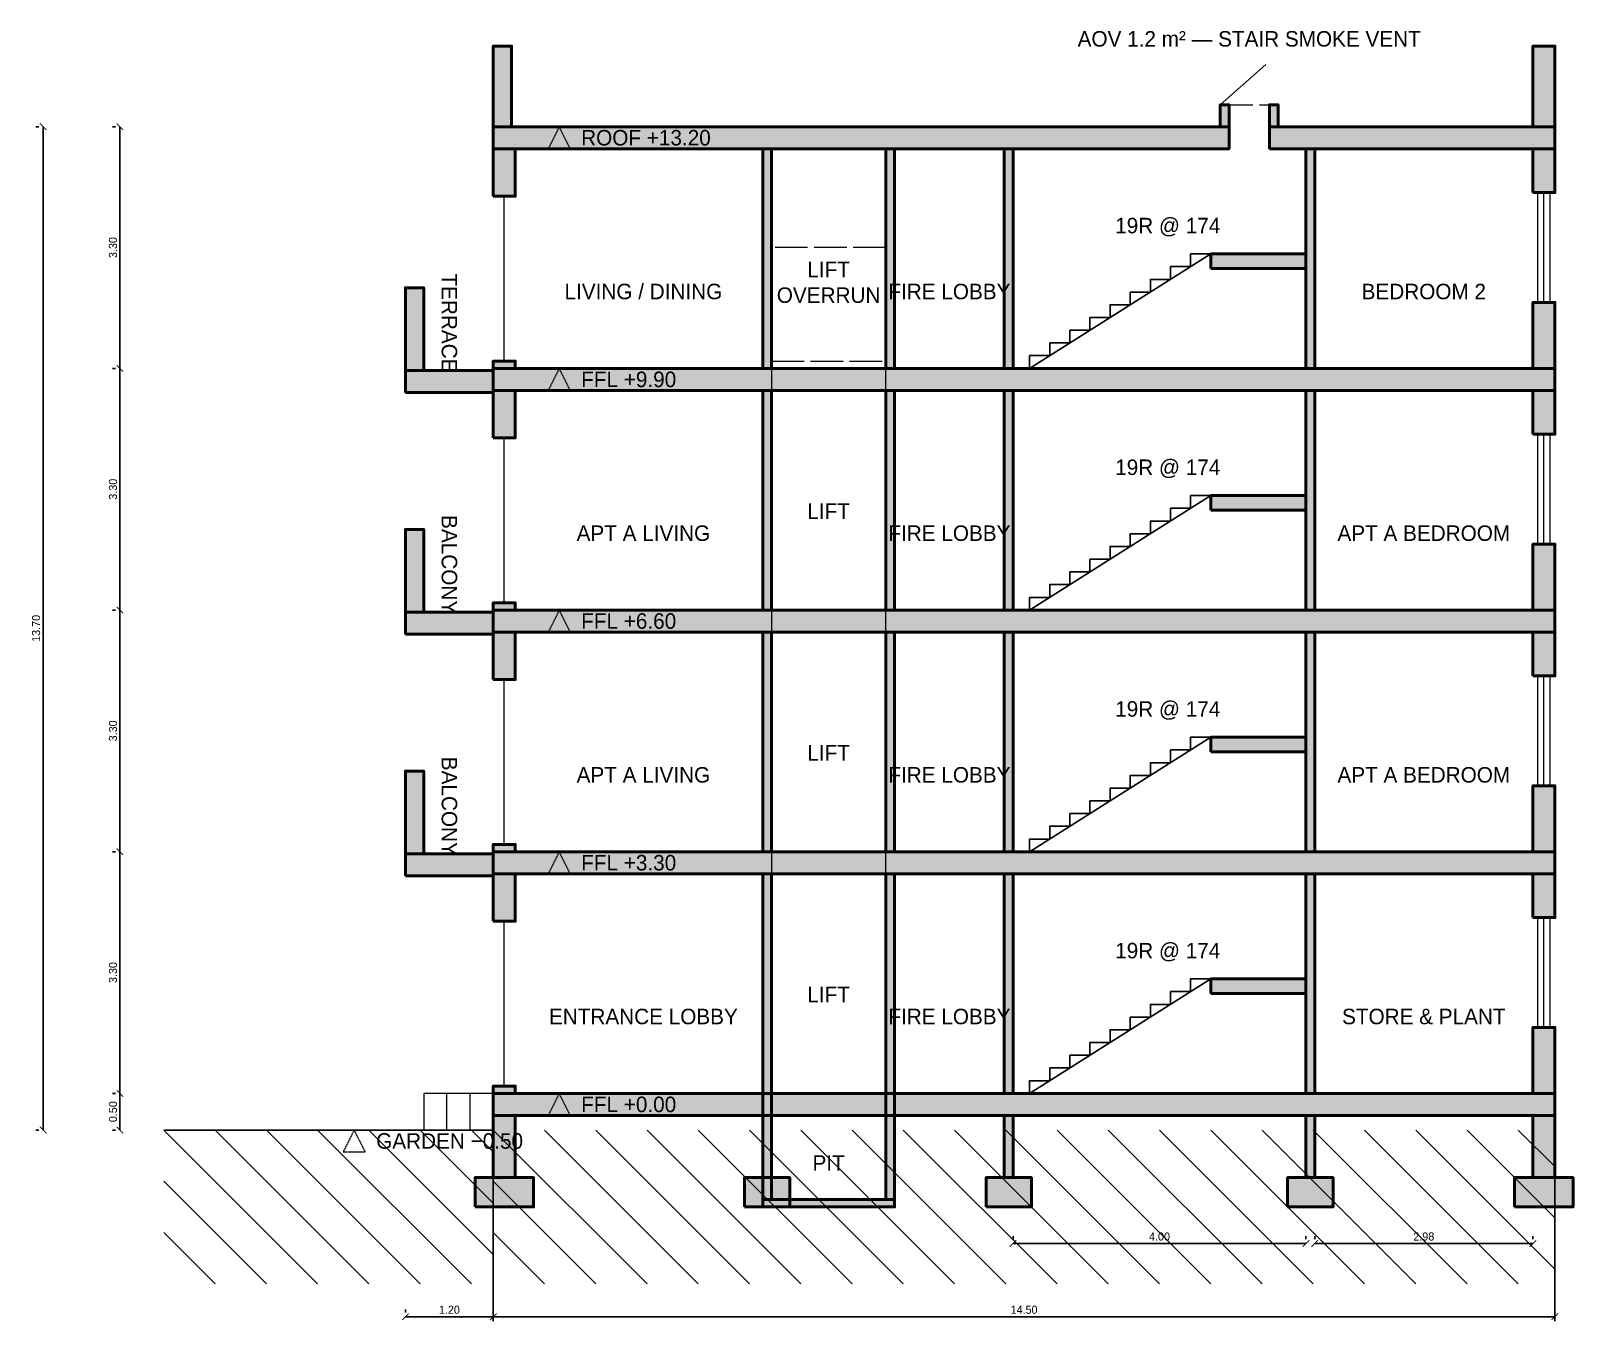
# Model space of a CAD drawing. Header units: millimetres. Extents: x -2817 to 18250, y -3110 to 14509.
import ezdxf
from ezdxf.enums import TextEntityAlignment as Align

# ---------------------------------------------------------------- set-up
doc = ezdxf.new("R2010")
doc.units = ezdxf.units.MM
doc.header["$LTSCALE"] = 20
doc.linetypes.add('DASHED', pattern=[1.524, 1.27, -0.254])
for name, color, linetype, lineweight in [('A-ANNO-DIMS', 5, 'CONTINUOUS', 13), ('A-ANNO-PATT', 8, 'CONTINUOUS', 9), ('A-ANNO-SYMB', 5, 'DASHED', 13), ('A-ANNO-TEXT', 7, 'CONTINUOUS', 13), ('A-FLOR', 7, 'CONTINUOUS', 25), ('A-FLOR-STRS', 2, 'CONTINUOUS', 18), ('A-FURN', 6, 'CONTINUOUS', 13), ('A-GLAZ', 4, 'CONTINUOUS', 18), ('A-WALL', 7, 'CONTINUOUS', 50), ('A-WALL-PATT', 7, 'CONTINUOUS', 9)]:
    doc.layers.add(name, color=color, linetype=linetype, lineweight=lineweight)
doc.dimstyles.new('ARCH', dxfattribs={"dimtxt": 2.2, "dimasz": 1.8, "dimexe": 1.2, "dimexo": 2, "dimgap": 0.8, "dimtad": 1, "dimlfac": 0.001, "dimblk": 'ARCHTICK', "dimcen": 2.5, "dimazin": 3, "dimtfac": 1, "dimtmove": 0, "dimatfit": 3})

# ---------------------------------------------------------------- blocks, each defined once
blk = doc.blocks.new('_ARCHTICK')
at = {"color": 0, "linetype": 'BYBLOCK', "const_width": 0.15}
blk.add_lwpolyline([(-0.5, -0.5), (0.5, 0.5)], dxfattribs=at)

msp = doc.modelspace()

# ---------------------------------------------------------------- hatches: boundary and pattern name
at = {"layer": 'A-WALL-PATT'}
for points in [[(3500, 13200), (3750, 13200), (3750, 14300), (3500, 14300)], [(17700, 13200), (18000, 13200), (18000, 14300), (17700, 14300)], [(13430, 13200), (13550, 13200), (13550, 13500), (13430, 13500)], [(14100, 13200), (14220, 13200), (14220, 13500), (14100, 13500)], [(3500, 12900), (13550, 12900), (13550, 13200), (3500, 13200)], [(14100, 12900), (18000, 12900), (18000, 13200), (14100, 13200)], [(3500, 12250), (3800, 12250), (3800, 12900), (3500, 12900)], [(7180, 9900), (7300, 9900), (7300, 12900), (7180, 12900)], [(8860, 9900), (8980, 9900), (8980, 12900), (8860, 12900)], [(10480, 9900), (10600, 9900), (10600, 12900), (10480, 12900)], [(14600, 9900), (14720, 9900), (14720, 12900), (14600, 12900)], [(17700, 12300), (18000, 12300), (18000, 12900), (17700, 12900)], [(13300, 11263.158), (14600, 11263.158), (14600, 11463.158), (13300, 11463.158)], [(2300, 9870), (2550, 9870), (2550, 11000), (2300, 11000)], [(17700, 9900), (18000, 9900), (18000, 10800), (17700, 10800)], [(3500, 9900), (3800, 9900), (3800, 10000), (3500, 10000)], [(2300, 9570), (3500, 9570), (3500, 9870), (2300, 9870)], [(3500, 9600), (18000, 9600), (18000, 9900), (3500, 9900)], [(3500, 8950), (3800, 8950), (3800, 9600), (3500, 9600)], [(7180, 6600), (7300, 6600), (7300, 9600), (7180, 9600)], [(8860, 6600), (8980, 6600), (8980, 9600), (8860, 9600)], [(10480, 6600), (10600, 6600), (10600, 9600), (10480, 9600)], [(14600, 6600), (14720, 6600), (14720, 9600), (14600, 9600)], [(17700, 9000), (18000, 9000), (18000, 9600), (17700, 9600)], [(13300, 7963.158), (14600, 7963.158), (14600, 8163.158), (13300, 8163.158)], [(2300, 6570), (2550, 6570), (2550, 7700), (2300, 7700)], [(17700, 6600), (18000, 6600), (18000, 7500), (17700, 7500)], [(2300, 6270), (3500, 6270), (3500, 6570), (2300, 6570)], [(3500, 6600), (3800, 6600), (3800, 6700), (3500, 6700)], [(3500, 6300), (18000, 6300), (18000, 6600), (3500, 6600)], [(3500, 5650), (3800, 5650), (3800, 6300), (3500, 6300)], [(7180, 3300), (7300, 3300), (7300, 6300), (7180, 6300)], [(8860, 3300), (8980, 3300), (8980, 6300), (8860, 6300)], [(10480, 3300), (10600, 3300), (10600, 6300), (10480, 6300)], [(14600, 3300), (14720, 3300), (14720, 6300), (14600, 6300)], [(17700, 5700), (18000, 5700), (18000, 6300), (17700, 6300)], [(13300, 4663.158), (14600, 4663.158), (14600, 4863.158), (13300, 4863.158)], [(2300, 3270), (2550, 3270), (2550, 4400), (2300, 4400)], [(17700, 3300), (18000, 3300), (18000, 4200), (17700, 4200)], [(3500, 3300), (3800, 3300), (3800, 3400), (3500, 3400)], [(2300, 2970), (3500, 2970), (3500, 3270), (2300, 3270)], [(3500, 3000), (18000, 3000), (18000, 3300), (3500, 3300)], [(3500, 2350), (3800, 2350), (3800, 3000), (3500, 3000)], [(7180, 0), (7300, 0), (7300, 3000), (7180, 3000)], [(8860, 0), (8980, 0), (8980, 3000), (8860, 3000)], [(10480, 0), (10600, 0), (10600, 3000), (10480, 3000)], [(14600, 0), (14720, 0), (14720, 3000), (14600, 3000)], [(17700, 2400), (18000, 2400), (18000, 3000), (17700, 3000)], [(13300, 1363.158), (14600, 1363.158), (14600, 1563.158), (13300, 1563.158)], [(17700, 0), (18000, 0), (18000, 900), (17700, 900)], [(3500, 0), (3800, 0), (3800, 100), (3500, 100)], [(3500, -300), (18000, -300), (18000, 0), (3500, 0)], [(7180, -1450), (7300, -1450), (7300, 0), (7180, 0)], [(8860, -1450), (8980, -1450), (8980, 0), (8860, 0)], [(3500, -1150), (3800, -1150), (3800, -300), (3500, -300)], [(7180, -1150), (7300, -1150), (7300, -300), (7180, -300)], [(10480, -1150), (10600, -1150), (10600, -300), (10480, -300)], [(14600, -1150), (14720, -1150), (14720, -300), (14600, -300)], [(17700, -1150), (18000, -1150), (18000, -300), (17700, -300)], [(3250, -1550), (4050, -1550), (4050, -1150), (3250, -1150)], [(6930, -1550), (7550, -1550), (7550, -1150), (6930, -1150)], [(10230, -1550), (10850, -1550), (10850, -1150), (10230, -1150)], [(14350, -1550), (14970, -1550), (14970, -1150), (14350, -1150)], [(17450, -1550), (18250, -1550), (18250, -1150), (17450, -1150)], [(7180, -1550), (8980, -1550), (8980, -1450), (7180, -1450)]]:
    msp.add_hatch(color=7, dxfattribs=at).paths.add_polyline_path(points)

# ---------------------------------------------------------------- linework, layer by layer
at = {"layer": 'A-ANNO-PATT'}
for p, q in [((1100, -2600), (-1000, -500)), ((1800, -2600), (-300, -500)), ((2500, -2600), (400, -500)), ((3200, -2600), (1100, -500)), ((3500, -2200), (1800, -500)), ((3500, -1500), (2500, -500)), ((3500, -800), (3200, -500)), ((5600, -2600), (3500, -500)), ((6300, -2600), (4200, -500)), ((7000, -2600), (4900, -500)), ((7700, -2600), (5600, -500)), ((8400, -2600), (6300, -500)), ((9100, -2600), (7000, -500)), ((9800, -2600), (7700, -500)), ((10500, -2600), (8400, -500)), ((11200, -2600), (9100, -500)), ((11900, -2600), (9800, -500)), ((12600, -2600), (10500, -500)), ((13300, -2600), (11200, -500)), ((14000, -2600), (11900, -500)), ((14700, -2600), (12600, -500)), ((15400, -2600), (13300, -500)), ((16100, -2600), (14000, -500)), ((16800, -2600), (14700, -500)), ((17500, -2600), (15400, -500)), ((18000, -2400), (16100, -500)), ((18000, -1700), (16800, -500)), ((18000, -1000), (17500, -500)), ((400, -2600), (-1000, -1200)), ((4900, -2600), (3500, -1200)), ((-300, -2600), (-1000, -1900)), ((4200, -2600), (3500, -1900)), ((-1000, -2600), (-1000, -2600)), ((3500, -2600), (3500, -2600))]:
    msp.add_line(p, q, dxfattribs=at)
at = {"layer": 'A-ANNO-SYMB'}
for points in [[(4400, 13200), (4250, 12900), (4550, 12900)], [(4400, 9900), (4250, 9600), (4550, 9600)], [(4400, 6600), (4250, 6300), (4550, 6300)], [(4400, 3300), (4250, 3000), (4550, 3000)], [(4400, 0), (4250, -300), (4550, -300)], [(1600, -500), (1450, -800), (1750, -800)]]:
    msp.add_lwpolyline(points, close=True, dxfattribs=at)
at = {"layer": 'A-FLOR'}
for p, q in [((13430, 13500), (14050, 14050)), ((10825, 9900), (13300, 11463.158)), ((10825, 6600), (13300, 8163.158)), ((10825, 3300), (13300, 4863.158)), ((10825, 0), (13300, 1563.158)), ((-1000, -500), (3500, -500))]:
    msp.add_line(p, q, dxfattribs=at)
for points in [[(10825, 9900), (10825, 10073.684), (11100, 10073.684), (11100, 10247.368), (11375, 10247.368), (11375, 10421.053), (11650, 10421.053), (11650, 10594.737), (11925, 10594.737), (11925, 10768.421), (12200, 10768.421), (12200, 10942.105), (12475, 10942.105), (12475, 11115.789), (12750, 11115.789), (12750, 11289.474), (13025, 11289.474), (13025, 11463.158), (13300, 11463.158)], [(10825, 6600), (10825, 6773.684), (11100, 6773.684), (11100, 6947.368), (11375, 6947.368), (11375, 7121.053), (11650, 7121.053), (11650, 7294.737), (11925, 7294.737), (11925, 7468.421), (12200, 7468.421), (12200, 7642.105), (12475, 7642.105), (12475, 7815.789), (12750, 7815.789), (12750, 7989.474), (13025, 7989.474), (13025, 8163.158), (13300, 8163.158)], [(10825, 3300), (10825, 3473.684), (11100, 3473.684), (11100, 3647.368), (11375, 3647.368), (11375, 3821.053), (11650, 3821.053), (11650, 3994.737), (11925, 3994.737), (11925, 4168.421), (12200, 4168.421), (12200, 4342.105), (12475, 4342.105), (12475, 4515.789), (12750, 4515.789), (12750, 4689.474), (13025, 4689.474), (13025, 4863.158), (13300, 4863.158)], [(10825, 0), (10825, 173.684), (11100, 173.684), (11100, 347.368), (11375, 347.368), (11375, 521.053), (11650, 521.053), (11650, 694.737), (11925, 694.737), (11925, 868.421), (12200, 868.421), (12200, 1042.105), (12475, 1042.105), (12475, 1215.789), (12750, 1215.789), (12750, 1389.474), (13025, 1389.474), (13025, 1563.158), (13300, 1563.158)]]:
    msp.add_lwpolyline(points, dxfattribs=at)
at = {"layer": 'A-FLOR-STRS'}
for p, q in [((2866.667, -500), (2866.667, 0)), ((3183.333, -500), (3183.333, 0)), ((3500, -500), (3500, 0))]:
    msp.add_line(p, q, dxfattribs=at)
msp.add_lwpolyline([(2550, -500), (3500, -500), (3500, 0), (2550, 0)], close=True, dxfattribs=at)
at = {"layer": 'A-FURN', "linetype": 'DASHED', "ltscale": 17.5}
msp.add_line((13430, 13500), (14220, 13500), dxfattribs=at)
at = {"layer": 'A-FURN'}
for p, q in [((3650, 10000), (3650, 12250)), ((3650, 6700), (3650, 8950)), ((3650, 3400), (3650, 5650)), ((3650, 100), (3650, 2350))]:
    msp.add_line(p, q, dxfattribs=at)
at = {"layer": 'A-FURN', "linetype": 'DASHED', "ltscale": 17.5}
for points in [[(7300, 10000), (8860, 10000), (8860, 11550), (7300, 11550)], [(7300, 9600), (8860, 9600), (8860, 9900), (7300, 9900)], [(7300, 6300), (8860, 6300), (8860, 6600), (7300, 6600)], [(7300, 3000), (8860, 3000), (8860, 3300), (7300, 3300)], [(7300, -300), (8860, -300), (8860, 0), (7300, 0)]]:
    msp.add_lwpolyline(points, close=True, dxfattribs=at)
at = {"layer": 'A-GLAZ'}
for p, q in [((17700, 12300), (18000, 12300)), ((17766, 10800), (17766, 12300)), ((17850, 10800), (17850, 12300)), ((17934, 10800), (17934, 12300)), ((17700, 10800), (18000, 10800)), ((17700, 9000), (18000, 9000)), ((17766, 7500), (17766, 9000)), ((17850, 7500), (17850, 9000)), ((17934, 7500), (17934, 9000)), ((17700, 7500), (18000, 7500)), ((17700, 5700), (18000, 5700)), ((17766, 4200), (17766, 5700)), ((17850, 4200), (17850, 5700)), ((17934, 4200), (17934, 5700)), ((17700, 4200), (18000, 4200)), ((17700, 2400), (18000, 2400)), ((17766, 900), (17766, 2400)), ((17850, 900), (17850, 2400)), ((17934, 900), (17934, 2400)), ((17700, 900), (18000, 900))]:
    msp.add_line(p, q, dxfattribs=at)
at = {"layer": 'A-WALL'}
for points in [[(3500, 13200), (3750, 13200), (3750, 14300), (3500, 14300)], [(17700, 13200), (18000, 13200), (18000, 14300), (17700, 14300)], [(13430, 13200), (13550, 13200), (13550, 13500), (13430, 13500)], [(14100, 13200), (14220, 13200), (14220, 13500), (14100, 13500)], [(3500, 12900), (13550, 12900), (13550, 13200), (3500, 13200)], [(14100, 12900), (18000, 12900), (18000, 13200), (14100, 13200)], [(3500, 12250), (3800, 12250), (3800, 12900), (3500, 12900)], [(7180, 9900), (7300, 9900), (7300, 12900), (7180, 12900)], [(8860, 9900), (8980, 9900), (8980, 12900), (8860, 12900)], [(10480, 9900), (10600, 9900), (10600, 12900), (10480, 12900)], [(14600, 9900), (14720, 9900), (14720, 12900), (14600, 12900)], [(17700, 12300), (18000, 12300), (18000, 12900), (17700, 12900)], [(13300, 11263.158), (14600, 11263.158), (14600, 11463.158), (13300, 11463.158)], [(2300, 9870), (2550, 9870), (2550, 11000), (2300, 11000)], [(17700, 9900), (18000, 9900), (18000, 10800), (17700, 10800)], [(3500, 9900), (3800, 9900), (3800, 10000), (3500, 10000)], [(2300, 9570), (3500, 9570), (3500, 9870), (2300, 9870)], [(3500, 9600), (18000, 9600), (18000, 9900), (3500, 9900)], [(3500, 8950), (3800, 8950), (3800, 9600), (3500, 9600)], [(7180, 6600), (7300, 6600), (7300, 9600), (7180, 9600)], [(8860, 6600), (8980, 6600), (8980, 9600), (8860, 9600)], [(10480, 6600), (10600, 6600), (10600, 9600), (10480, 9600)], [(14600, 6600), (14720, 6600), (14720, 9600), (14600, 9600)], [(17700, 9000), (18000, 9000), (18000, 9600), (17700, 9600)], [(13300, 7963.158), (14600, 7963.158), (14600, 8163.158), (13300, 8163.158)], [(2300, 6570), (2550, 6570), (2550, 7700), (2300, 7700)], [(17700, 6600), (18000, 6600), (18000, 7500), (17700, 7500)], [(2300, 6270), (3500, 6270), (3500, 6570), (2300, 6570)], [(3500, 6600), (3800, 6600), (3800, 6700), (3500, 6700)], [(3500, 6300), (18000, 6300), (18000, 6600), (3500, 6600)], [(3500, 5650), (3800, 5650), (3800, 6300), (3500, 6300)], [(7180, 3300), (7300, 3300), (7300, 6300), (7180, 6300)], [(8860, 3300), (8980, 3300), (8980, 6300), (8860, 6300)], [(10480, 3300), (10600, 3300), (10600, 6300), (10480, 6300)], [(14600, 3300), (14720, 3300), (14720, 6300), (14600, 6300)], [(17700, 5700), (18000, 5700), (18000, 6300), (17700, 6300)], [(13300, 4663.158), (14600, 4663.158), (14600, 4863.158), (13300, 4863.158)], [(2300, 3270), (2550, 3270), (2550, 4400), (2300, 4400)], [(17700, 3300), (18000, 3300), (18000, 4200), (17700, 4200)], [(3500, 3300), (3800, 3300), (3800, 3400), (3500, 3400)], [(2300, 2970), (3500, 2970), (3500, 3270), (2300, 3270)], [(3500, 3000), (18000, 3000), (18000, 3300), (3500, 3300)], [(3500, 2350), (3800, 2350), (3800, 3000), (3500, 3000)], [(7180, 0), (7300, 0), (7300, 3000), (7180, 3000)], [(8860, 0), (8980, 0), (8980, 3000), (8860, 3000)], [(10480, 0), (10600, 0), (10600, 3000), (10480, 3000)], [(14600, 0), (14720, 0), (14720, 3000), (14600, 3000)], [(17700, 2400), (18000, 2400), (18000, 3000), (17700, 3000)], [(13300, 1363.158), (14600, 1363.158), (14600, 1563.158), (13300, 1563.158)], [(17700, 0), (18000, 0), (18000, 900), (17700, 900)], [(3500, 0), (3800, 0), (3800, 100), (3500, 100)], [(3500, -300), (18000, -300), (18000, 0), (3500, 0)], [(7180, -1450), (7300, -1450), (7300, 0), (7180, 0)], [(8860, -1450), (8980, -1450), (8980, 0), (8860, 0)], [(3500, -1150), (3800, -1150), (3800, -300), (3500, -300)], [(7180, -1150), (7300, -1150), (7300, -300), (7180, -300)], [(10480, -1150), (10600, -1150), (10600, -300), (10480, -300)], [(14600, -1150), (14720, -1150), (14720, -300), (14600, -300)], [(17700, -1150), (18000, -1150), (18000, -300), (17700, -300)], [(3250, -1550), (4050, -1550), (4050, -1150), (3250, -1150)], [(6930, -1550), (7550, -1550), (7550, -1150), (6930, -1150)], [(10230, -1550), (10850, -1550), (10850, -1150), (10230, -1150)], [(14350, -1550), (14970, -1550), (14970, -1150), (14350, -1150)], [(17450, -1550), (18250, -1550), (18250, -1150), (17450, -1150)], [(7180, -1550), (8980, -1550), (8980, -1450), (7180, -1450)]]:
    msp.add_lwpolyline(points, close=True, dxfattribs=at)

# ---------------------------------------------------------------- texts
at = {"layer": 'A-ANNO-TEXT'}
for s, height, p in [('AOV 1.2 m² — STAIR SMOKE VENT', 211.66667, (13825, 14400)), ('19R @ 174', 211.6667, (12712.5, 11850)), ('LIFT', 211.6667, (8080, 11250)), ('LIVING / DINING', 211.66667, (5550, 10950)), ('OVERRUN', 211.6667, (8080, 10900)), ('FIRE LOBBY', 211.6667, (9730, 10950)), ('BEDROOM 2', 211.6667, (16210, 10950)), ('19R @ 174', 211.6667, (12712.5, 8550)), ('LIFT', 211.6667, (8080, 7950)), ('APT A LIVING', 211.66667, (5550, 7650)), ('FIRE LOBBY', 211.6667, (9730, 7650)), ('APT A BEDROOM', 211.66667, (16210, 7650)), ('19R @ 174', 211.6667, (12712.5, 5250)), ('LIFT', 211.6667, (8080, 4650)), ('APT A LIVING', 211.66667, (5550, 4350)), ('FIRE LOBBY', 211.6667, (9730, 4350)), ('APT A BEDROOM', 211.66667, (16210, 4350)), ('19R @ 174', 211.6667, (12712.5, 1950)), ('LIFT', 211.6667, (8080, 1350)), ('ENTRANCE LOBBY', 211.66667, (5550, 1050)), ('FIRE LOBBY', 211.6667, (9730, 1050)), ('STORE & PLANT', 211.66667, (16210, 1050)), ('PIT', 211.6667, (8080, -950))]:
    msp.add_text(s, height=height, dxfattribs=at).set_placement(p, align=Align.MIDDLE_CENTER)
for s, height, p in [('ROOF +13.20', 211.66667, (4700, 13050)), ('FFL +9.90', 211.6667, (4700, 9750)), ('FFL +6.60', 211.6667, (4700, 6450)), ('FFL +3.30', 211.6667, (4700, 3150)), ('FFL +0.00', 211.6667, (4700, -150)), ('GARDEN −0.50', 211.66667, (1900, -650))]:
    msp.add_text(s, height=height, dxfattribs=at).set_placement(p, align=Align.MIDDLE_LEFT)
for s, p in [('TERRACE', (2900, 10520)), ('BALCONY', (2900, 7220)), ('BALCONY', (2900, 3920))]:
    msp.add_text(s, height=211.6667, rotation=-90, dxfattribs=at).set_placement(p, align=Align.MIDDLE_CENTER)

# ---------------------------------------------------------------- dimensions: what is measured, and where the dimension line sits
at = {"layer": 'A-ANNO-DIMS'}
for base, p1, p2, text in [((-2650, -500), (-2650, -500), (-2650, 13200), '13.70'), ((-1600, 9900), (-1600, 9900), (-1600, 13200), '3.30'), ((-1600, 6600), (-1600, 6600), (-1600, 9900), '3.30'), ((-1600, 3300), (-1600, 3300), (-1600, 6600), '3.30'), ((-1600, 0), (-1600, 0), (-1600, 3300), '3.30'), ((-1600, -500), (-1600, -500), (-1600, 0), '0.50')]:
    msp.add_linear_dim(base=base, p1=p1, p2=p2, angle=90, text=text, dimstyle='ARCH', override={"dimscale": 50}, dxfattribs=at).render()
for base, p1, p2, text in [((3500, -3050), (3500, -500), (18000, -500), '14.50'), ((10600, -2050), (10600, -2050), (14600, -2050), '4.00'), ((14720, -2050), (14720, -2050), (17700, -2050), '2.98'), ((2300, -3050), (2300, -3050), (3500, -3050), '1.20')]:
    msp.add_linear_dim(base=base, p1=p1, p2=p2, text=text, dimstyle='ARCH', override={"dimscale": 50}, dxfattribs=at).render()

doc.saveas('drawing.dxf')
